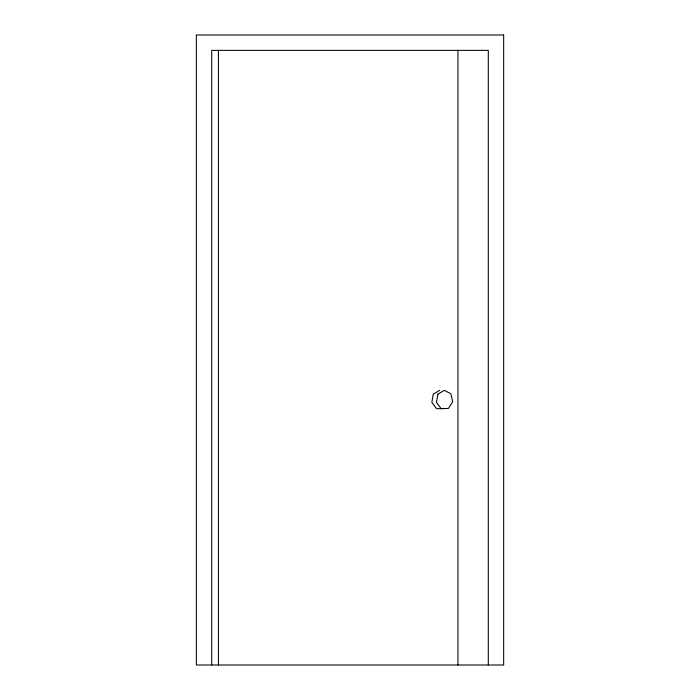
<?xml version="1.0" encoding="UTF-8"?>
<svg xmlns="http://www.w3.org/2000/svg" width="700" height="700" viewBox="0 0 700 700"><rect width="100%" height="100%" fill="white"/><g stroke="black" fill="none" stroke-linecap="round" stroke-linejoin="round"><path stroke-width="1.05" d="M439.644 390.338L433.248 394.205L431.874 402.386L436.564 408.73L443.774 408.45M488.294 665L488.294 50.365L211.706 50.365L211.706 665M457.957 50.365L457.957 665M218.426 50.365L218.426 665M437.859 394.205L436.485 402.386L441.175 408.73L448.385 408.45L452.699 401.765L450.852 393.706L444.255 390.338L437.859 394.205M503.659 35L196.341 35L196.341 665L503.659 665L503.659 35"/></g></svg>
